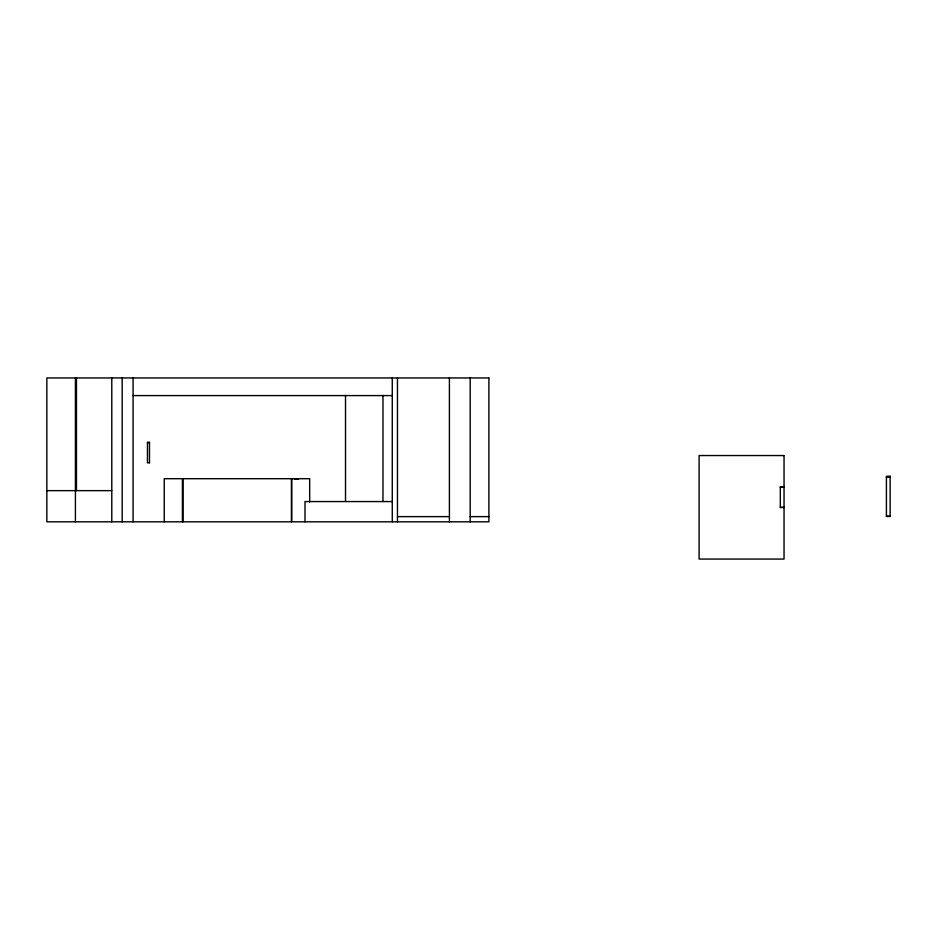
<?xml version="1.0" encoding="UTF-8"?>
<svg xmlns="http://www.w3.org/2000/svg" width="937" height="937" viewBox="0 0 937 937"><rect width="100%" height="100%" fill="white"/><g stroke="black" fill="none" stroke-linecap="round" stroke-linejoin="round"><path stroke-width="1.41" d="M133.077 395.59L392.275 395.59M147.46 442.697L149.487 442.697M149.487 462.714L147.46 462.843L147.46 442.182L149.487 442.182L149.487 462.843M886.414 477.273L890.15 477.273M294.359 478.936L298.516 478.936M784.046 486.818L780.31 486.818L780.31 507.491L784.046 507.491M780.31 487.334L784.046 487.334M46.85 490.648L111.784 490.648M392.275 501.564L305.005 501.564L305.005 521.815M780.31 507.35L784.046 507.35M886.414 516.135L890.15 516.135M397.464 516.627L449.409 516.627M470.187 516.627L488.891 516.627M470.187 377.939L470.187 521.815M449.409 377.939L449.409 521.815M397.464 377.939L397.464 521.815M392.275 377.939L392.275 521.815M382.975 395.379L382.975 501.506M345.519 395.379L345.519 501.471M309.678 501.986L309.678 478.702L183.066 478.702L183.066 521.815M291.618 478.702L291.618 521.815M291.501 478.702L291.501 521.815M182.422 521.815L182.422 478.702L164.244 478.702L164.244 521.815M133.077 377.939L133.077 521.815M122.173 377.939L122.173 521.815M111.784 377.939L111.784 521.815M76.459 377.939L76.459 490.648M75.417 377.939L75.417 521.815M488.891 377.939L46.85 377.939L46.85 521.815L488.891 521.815L488.891 377.939M784.046 455.546L699.107 455.546L699.107 559.061L784.046 559.061L784.046 455.546M890.15 476.242L886.414 476.242L886.414 516.486L890.15 516.486L890.15 476.242"/></g></svg>
